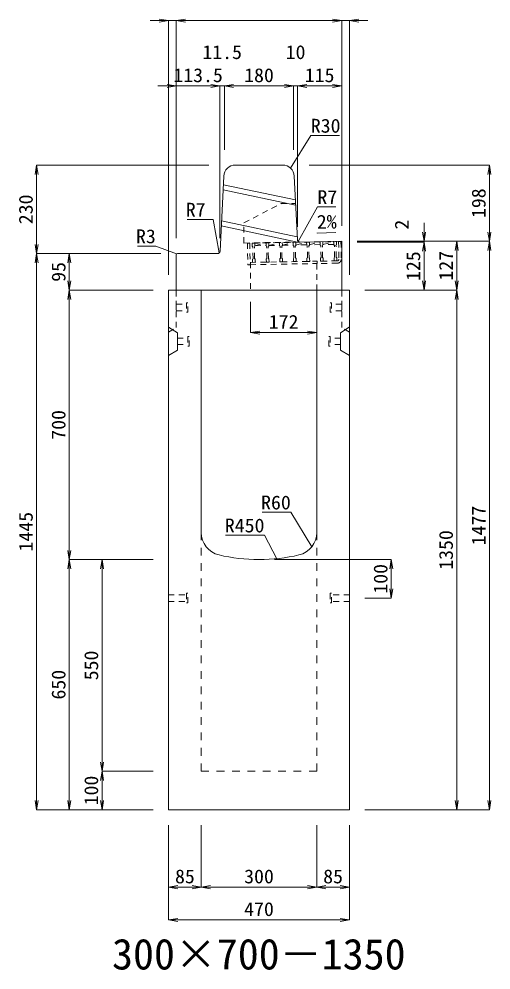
# Model space of a CAD drawing. Units: millimetres at full size. Extents: x -22536 to 51867, y -19720 to 38340.
# Drawn here: x 21276 to 22503, y 31154 to 33625 of the extents above; entities that cross this region are included whole.
import ezdxf
from ezdxf.enums import TextEntityAlignment as Align

# ---------------------------------------------------------------- set-up
doc = ezdxf.new("R2010")
doc.units = ezdxf.units.MM
doc.header["$LTSCALE"] = 20
for name, pattern in [('USER1', [2, 1, -1]), ('USER2', [1.35, 0.75, -0.6]), ('USER3', [1.35, 0.75, -0.6])]:
    doc.linetypes.add(name, pattern=pattern)
for name, color, linetype, lineweight in [('インサート', 3, 'USER2', 9), ('グレーチング', 7, 'USER2', 5), ('寸法線', 7, 'Continuous', 13), ('引出線', 4, 'Continuous', 13), ('本体', 2, 'Continuous', 13)]:
    doc.layers.add(name, color=color, linetype=linetype, lineweight=lineweight)
doc.layers.add('文字', color=7, linetype='Continuous')
doc.styles.add('ＭＳ 明朝', font='')
doc.styles.get('ＭＳ 明朝').set_extended_font_data('MS Mincho')

# ---------------------------------------------------------------- blocks, each defined once
blk = doc.blocks.new('open_arrow')
at = {"color": 0, "linetype": 'Continuous', "lineweight": -2}
blk.add_lwpolyline([(7.5, 1.25), (0, 0), (7.5, -1.25)], dxfattribs=at)

msp = doc.modelspace()

# ---------------------------------------------------------------- linework, layer by layer
at = {"layer": 'インサート'}
for p, q in [((21685, 32883.5), (21712, 32883.5)), ((21685, 32883.5), (21685, 32866.5)), ((21685, 32866.5), (21712, 32866.5)), ((21715, 32887.5), (21712, 32887.5)), ((21712, 32887.5), (21712, 32862.5)), ((21715, 32862.5), (21715, 32887.5)), ((22085, 32887.5), (22088, 32887.5)), ((22085, 32862.5), (22085, 32887.5)), ((22088, 32887.5), (22088, 32862.5)), ((22115, 32883.5), (22088, 32883.5)), ((22115, 32866.5), (22088, 32866.5)), ((22115, 32883.5), (22115, 32866.5)), ((21712, 32862.5), (21715, 32862.5)), ((22088, 32862.5), (22085, 32862.5)), ((21688.2, 32795.5), (21715.2, 32795.5)), ((21688.2, 32795.5), (21688.2, 32778.5)), ((21718.2, 32799.5), (21715.2, 32799.5)), ((21715.2, 32799.5), (21715.2, 32774.5)), ((21718.2, 32774.5), (21718.2, 32799.5)), ((22081.8, 32799.5), (22084.8, 32799.5)), ((22081.8, 32774.5), (22081.8, 32799.5)), ((22084.8, 32799.5), (22084.8, 32774.5)), ((22111.8, 32795.5), (22084.8, 32795.5)), ((22111.8, 32795.5), (22111.8, 32778.5)), ((21688.2, 32778.5), (21715.2, 32778.5)), ((21715.2, 32774.5), (21718.2, 32774.5)), ((22084.8, 32774.5), (22081.8, 32774.5)), ((22111.8, 32778.5), (22084.8, 32778.5)), ((21665, 32128.5), (21712, 32128.5)), ((21665, 32128.5), (21665, 32111.5)), ((21715, 32132.5), (21712, 32132.5)), ((21712, 32132.5), (21712, 32107.5)), ((21715, 32107.5), (21715, 32132.5)), ((22088, 32132.5), (22085, 32132.5)), ((22085, 32132.5), (22085, 32107.5)), ((22088, 32107.5), (22088, 32132.5)), ((22135, 32128.5), (22088, 32128.5)), ((22135, 32111.5), (22135, 32128.5)), ((21665, 32111.5), (21712, 32111.5)), ((21712, 32107.5), (21715, 32107.5)), ((22085, 32107.5), (22088, 32107.5)), ((22135, 32111.5), (22088, 32111.5))]:
    msp.add_line(p, q, dxfattribs=at)
at = {"layer": 'グレーチング'}
for p, q in [((21875.93, 33042.22), (21869.93, 33042.11)), ((21869.93, 33042.11), (21870.9, 32986.12)), ((21875.93, 33042.22), (21876.9, 32986.23)), ((21882.43, 33042.33), (22101.39, 33046.13)), ((21882.43, 33042.33), (21882.56, 33034.33)), ((21889.43, 33042.45), (21889.56, 33034.45)), ((21889.55, 33035.45), (21918.22, 33042.95)), ((21889.55, 33035.45), (21918.34, 33035.95)), ((21918.22, 33042.95), (21918.36, 33034.95)), ((21925.22, 33043.07), (21925.36, 33035.07)), ((21925.34, 33036.07), (21953.52, 33043.56)), ((21925.34, 33036.07), (21953.64, 33036.57)), ((21953.52, 33043.56), (21953.65, 33035.57)), ((21960.51, 33043.69), (21960.65, 33035.69)), ((21960.64, 33036.69), (21988.81, 33044.18)), ((21960.64, 33036.69), (21988.93, 33037.18)), ((21988.51, 33044.17), (21988.65, 33036.17)), ((21990.18, 33034.7), (21988.65, 33036.17)), ((21994.17, 33034.77), (21995.65, 33036.3)), ((21995.51, 33044.29), (21995.65, 33036.3)), ((21995.63, 33037.3), (22023.8, 33044.79)), ((22023.93, 33037.79), (21995.63, 33037.3)), ((22023.8, 33044.79), (22023.94, 33036.79)), ((22025.47, 33035.31), (22023.94, 33036.79)), ((22029.47, 33035.38), (22030.94, 33036.91)), ((22030.8, 33044.91), (22030.94, 33036.91)), ((22030.93, 33037.91), (22059.1, 33045.4)), ((22059.22, 33038.4), (22030.93, 33037.91)), ((22059.1, 33045.4), (22059.24, 33037.4)), ((22060.76, 33035.93), (22059.24, 33037.4)), ((22061.3, 33004.93), (22060.76, 33035.93)), ((22064.76, 33036), (22066.24, 33037.52)), ((22065.3, 33005), (22064.76, 33036)), ((22066.1, 33045.52), (22066.24, 33037.52)), ((22066.22, 33038.52), (22094.39, 33046.01)), ((22094.52, 33039.01), (22066.22, 33038.52)), ((22094.39, 33046.01), (22094.53, 33038.01)), ((22096.06, 33036.54), (22094.53, 33038.01)), ((22096.6, 33005.54), (22096.06, 33036.54)), ((22100.06, 33036.61), (22101.53, 33038.14)), ((22100.6, 33005.61), (22100.06, 33036.61)), ((22101.39, 33046.13), (22101.53, 33038.14)), ((22106.89, 33046.23), (22112.89, 33046.33)), ((22106.89, 33046.23), (22107.69, 33000.24)), ((22112.89, 33046.33), (22113.69, 33000.34)), ((22112.89, 33046.33), (22113.69, 33000.34)), ((21884.09, 33032.86), (21882.56, 33034.33)), ((21884.63, 33001.86), (21884.09, 33032.86)), ((21888.09, 33032.93), (21889.56, 33034.45)), ((21888.63, 33001.93), (21888.09, 33032.93)), ((21919.89, 33033.48), (21918.36, 33034.95)), ((21920.42, 33002.48), (21919.89, 33033.48)), ((21923.88, 33033.55), (21925.36, 33035.07)), ((21924.42, 33002.55), (21923.88, 33033.55)), ((21955.18, 33034.09), (21953.65, 33035.57)), ((21955.72, 33003.1), (21955.18, 33034.09)), ((21959.18, 33034.16), (21960.65, 33035.69)), ((21959.72, 33003.17), (21959.18, 33034.16)), ((21990.71, 33003.7), (21990.18, 33034.7)), ((21994.71, 33003.77), (21994.17, 33034.77)), ((22026.01, 33004.32), (22025.47, 33035.31)), ((22030.01, 33004.39), (22029.47, 33035.38)), ((21876.8, 32992.22), (22050.77, 32995.25)), ((21876.9, 32986.22), (22050.87, 32989.25)), ((21884.63, 33001.86), (21883.16, 33000.34)), ((21883.16, 33000.34), (21883.29, 32992.34)), ((21883.29, 32992.34), (21890.29, 32992.46)), ((21888.63, 33001.93), (21890.15, 33000.46)), ((21890.15, 33000.46), (21890.29, 32992.46)), ((21920.42, 33002.48), (21918.95, 33000.96)), ((21918.95, 33000.96), (21919.09, 32992.96)), ((21919.09, 32992.96), (21926.09, 32993.08)), ((21924.42, 33002.55), (21925.95, 33001.08)), ((21925.95, 33001.08), (21926.09, 32993.08)), ((21955.72, 33003.1), (21954.25, 33001.57)), ((21954.25, 33001.57), (21954.38, 32993.57)), ((21954.38, 32993.57), (21961.38, 32993.69)), ((21959.72, 33003.17), (21961.24, 33001.69)), ((21961.24, 33001.69), (21961.38, 32993.69)), ((21990.71, 33003.7), (21989.24, 33002.18)), ((21989.24, 33002.18), (21989.38, 32994.18)), ((21996.38, 32994.3), (21989.38, 32994.18)), ((21994.71, 33003.77), (21996.24, 33002.3)), ((21996.24, 33002.3), (21996.38, 32994.3)), ((22026.01, 33004.32), (22024.53, 33002.79)), ((22024.53, 33002.79), (22024.67, 32994.79)), ((22031.67, 32994.91), (22024.67, 32994.79)), ((22030.01, 33004.39), (22031.53, 33002.91)), ((22031.53, 33002.91), (22031.67, 32994.91)), ((22103.76, 32996.17), (22050.77, 32995.25)), ((22050.77, 32995.25), (22050.87, 32989.25)), ((22103.87, 32990.17), (22050.87, 32989.25)), ((22061.3, 33004.93), (22059.83, 33003.41)), ((22059.83, 33003.41), (22059.97, 32995.41)), ((22066.97, 32995.53), (22059.97, 32995.41)), ((22065.3, 33005), (22066.83, 33003.53)), ((22066.83, 33003.53), (22066.97, 32995.53)), ((22096.6, 33005.54), (22095.12, 33004.02)), ((22095.12, 33004.02), (22095.26, 32996.02)), ((22102.26, 32996.14), (22095.26, 32996.02)), ((22100.6, 33005.61), (22102.12, 33004.14)), ((22102.12, 33004.14), (22102.26, 32996.14)), ((21876.9, 32986.23), (21870.9, 32986.12))]:
    msp.add_line(p, q, dxfattribs=at)
for radius, start, end in [(4, 270.99562, 0.99536), (10, 270.99553, 0.99532)]:
    msp.add_arc((22103.69, 33000.17), radius, start, end, dxfattribs=at)
at = {"layer": '寸法線'}
for p, q in [((21733, 33620.58), (21617, 33620.58)), ((21665, 32960), (21665, 33620.58)), ((21685, 33620.58), (22115, 33620.58)), ((21685, 33137), (21685, 33620.58)), ((21685, 33055), (21685, 33620.58)), ((22067, 33620.58), (22183, 33620.58)), ((22115, 33087), (22115, 33620.58)), ((22115, 33087), (22115, 33620.58)), ((22135, 32960), (22135, 33620.58)), ((21637, 33450.58), (21798.5, 33450.58)), ((21685, 33055), (21685, 33450.58)), ((21750.5, 33450.58), (21858, 33450.58)), ((21798.5, 33055), (21798.5, 33450.58)), ((21798.5, 33055), (21798.5, 33450.58)), ((21810, 33285), (21810, 33450.58)), ((21810, 33450.58), (21990, 33450.58)), ((21810, 33285), (21810, 33450.58)), ((21942, 33450.58), (22048, 33450.58)), ((21990, 33285), (21990, 33450.58)), ((21990, 33285), (21990, 33450.58)), ((22000, 33085), (22000, 33450.58)), ((22000, 33450.58), (22115, 33450.58)), ((22000, 33085), (22000, 33450.58)), ((22115, 33087), (22115, 33450.58)), ((21322.06, 33245), (21322.06, 33015)), ((21770, 33245), (21322.06, 33245)), ((22030, 33245), (22498.78, 33245)), ((22498.78, 33245), (22498.78, 33047)), ((22328.78, 33095), (22328.78, 32997)), ((22155, 33047), (22328.78, 33047)), ((22155, 33047), (22413.78, 33047)), ((22155, 33047), (22498.78, 33047)), ((22155, 33047), (22498.78, 33047)), ((22155, 33045), (22328.78, 33045)), ((22155, 33045), (22328.78, 33045)), ((22328.78, 33045), (22328.78, 32920)), ((22413.78, 33047), (22413.78, 32920)), ((22498.78, 33047), (22498.78, 31570)), ((21322.06, 31570), (21322.06, 33015)), ((21645, 33015), (21322.06, 33015)), ((21645, 33015), (21322.06, 33015)), ((21407.06, 33015), (21407.06, 32920)), ((21645, 33015), (21407.06, 33015)), ((21625, 32920), (21407.06, 32920)), ((21407.06, 32920), (21407.06, 32220)), ((21625, 32920), (21407.06, 32920)), ((22175, 32920), (22328.78, 32920)), ((22175, 32920), (22413.78, 32920)), ((22175, 32920), (22413.78, 32920)), ((22413.78, 32920), (22413.78, 31570)), ((21878, 32890), (21878, 32809.77)), ((21878, 32809.77), (22050, 32809.77)), ((21625, 32220), (21407.06, 32220)), ((21407.06, 31570), (21407.06, 32220)), ((21625, 32220), (21407.06, 32220)), ((21492.06, 32220), (21492.06, 31670)), ((21625, 32220), (21492.06, 32220)), ((21940, 32220), (22243.78, 32220)), ((22243.78, 32220), (22243.78, 32120)), ((22175, 32120), (22243.78, 32120)), ((21625, 31670), (21492.06, 31670)), ((21492.06, 31670), (21492.06, 31570)), ((21625, 31670), (21492.06, 31670)), ((21625, 31570), (21322.06, 31570)), ((21625, 31570), (21407.06, 31570)), ((21625, 31570), (21492.06, 31570)), ((22175, 31570), (22413.78, 31570)), ((22175, 31570), (22498.78, 31570)), ((21665, 31530), (21665, 31368.84)), ((21665, 31530), (21665, 31283.84)), ((21750, 31530), (21750, 31368.84)), ((21750, 31530), (21750, 31368.84)), ((22050, 31530), (22050, 31368.84)), ((22050, 31530), (22050, 31368.84)), ((22135, 31530), (22135, 31368.84)), ((22135, 31530), (22135, 31283.84)), ((21665, 31368.84), (21750, 31368.84)), ((21750, 31368.84), (22050, 31368.84)), ((22050, 31368.84), (22135, 31368.84)), ((21665, 31283.84), (22135, 31283.84))]:
    msp.add_line(p, q, dxfattribs=at)
at = {"layer": '引出線'}
for points in [[(21982.14, 33236.74), (22034.6, 33322.07), (22109.27, 33322.07)], [(22001.83, 33046.93), (22051.86, 33136.53), (22099.79, 33136.53)], [(21796.67, 33016.93), (21781.31, 33103.9), (21713.38, 33103.9)], [(22050.86, 33068.59), (22099.57, 33069.56), (22050.83, 33068.59)], [(21685.88, 33014.12), (21631.81, 33034.81), (21584.09, 33034.81)], [(22037.07, 32253.32), (21982.66, 32343.21), (21907.98, 32343.21)], [(21946.44, 32222.4), (21914.22, 32283.55), (21813.21, 32283.55)]]:
    msp.add_lwpolyline(points, dxfattribs=at)
at = {"layer": '本体', "lineweight": 20}
for p, q in [((21838.54, 33245), (21961.46, 33245)), ((21798.83, 33021.65), (21808.57, 33216.5)), ((21999.66, 33051.77), (21991.42, 33216.5)), ((22006.77, 33045.12), (22115, 33046.99)), ((22115, 32920), (22115, 33046.99)), ((21685, 33012), (21685, 32920)), ((21791.84, 33015), (21688, 33015)), ((22115, 32920), (21685, 32920))]:
    msp.add_line(p, q, dxfattribs=at)
at = {"layer": '本体', "lineweight": 9}
for p, q in [((21994.52, 33154.65), (21807.45, 33194.05)), ((21995.19, 33141.22), (21806.8, 33180.9)), ((21999.99, 33045.17), (21802.09, 33086.85)), ((21999.32, 33058.59), (21802.75, 33100)), ((21665, 32824), (21688.2, 32809.5)), ((22134.58, 32823.74), (22111.8, 32809.5)), ((21688.2, 32809.5), (21688.2, 32764.5)), ((22111.8, 32809.5), (22111.8, 32764.5)), ((21688.2, 32764.5), (21665, 32750)), ((22111.8, 32764.5), (22135, 32750))]:
    msp.add_line(p, q, dxfattribs=at)
at = {"layer": '本体', "linetype": 'USER3', "lineweight": 9}
for p, q in [((21860.81, 33095), (21957.7, 33145)), ((21957.7, 33145), (21995, 33145)), ((21860.81, 33042.58), (21860.81, 33095)), ((21860.81, 33042.58), (22006.77, 33045.11)), ((21878, 32992.24), (21878, 32920)), ((22050, 32920), (22050, 32995.23))]:
    msp.add_line(p, q, dxfattribs=at)
at = {"layer": '本体'}
for p, q in [((21665, 32920), (21665, 31570)), ((21665, 32920), (21750, 32920)), ((21750, 32920), (21750, 32290.53)), ((22050, 32920), (22135, 32920)), ((22050, 32920), (22050, 32290.53)), ((22135, 32920), (22135, 31570)), ((21665, 31570), (22135, 31570))]:
    msp.add_line(p, q, dxfattribs=at)
at = {"layer": '本体', "linetype": 'USER2', "lineweight": 9}
for p, q in [((21685, 32823), (21685, 32920)), ((22115, 32823), (22115, 32920)), ((21665, 32810.5), (21685, 32823)), ((22135, 32810.5), (22115, 32823))]:
    msp.add_line(p, q, dxfattribs=at)
at = {"layer": '本体', "linetype": 'USER1', "lineweight": 15}
for p, q in [((21750, 32290.53), (21750, 31670)), ((22050, 32290.53), (22050, 31670)), ((21750, 31670), (22050, 31670))]:
    msp.add_line(p, q, dxfattribs=at)
at = {"layer": '本体', "lineweight": 20}
for centre, radius, start, end in [((21838.54, 33215), 30, 90, 177.13784), ((21961.46, 33215), 30, 2.86268, 90), ((22006.65, 33052.12), 7, 182.86268, 270.99344), ((21688, 33012), 3, 90, 180), ((21791.84, 33022), 7, 270, 357.13784)]:
    msp.add_arc(centre, radius, start, end, dxfattribs=at)
at = {"layer": '本体'}
for centre, radius, start, end in [((21810, 32290.53), 60, 180, 256.65764), ((21990, 32290.53), 60, 283.34236, 0), ((21900, 32670), 450, 256.65764, 283.34236)]:
    msp.add_arc(centre, radius, start, end, dxfattribs=at)

# ---------------------------------------------------------------- block references
at = {"layer": '寸法線', "xscale": 3.2, "yscale": 3.2}
for p, rotation in [((21665, 33620.58), 180), ((22115, 33620.58), 180), ((22115, 33620.58), 180), ((21685, 33450.58), 180), ((21798.5, 33450.58), 180), ((21798.5, 33450.58), 180), ((21990, 33450.58), 180), ((21990, 33450.58), 180), ((22115, 33450.58), 180), ((21322.06, 33245), 270), ((22498.78, 33245), 270), ((22328.78, 33047), 90), ((22498.78, 33047), 90), ((21322.06, 33015), 90), ((22328.78, 33045), 270), ((22328.78, 33045), 270), ((22413.78, 33047), 270), ((22498.78, 33047), 270), ((21322.06, 33015), 270), ((21407.06, 33015), 270), ((21407.06, 32920), 90), ((22328.78, 32920), 90), ((22413.78, 32920), 90), ((21407.06, 32920), 270), ((22413.78, 32920), 270), ((22050, 32809.77), 180), ((21407.06, 32220), 90), ((21407.06, 32220), 270), ((21492.06, 32220), 270), ((22243.78, 32220), 270), ((22243.78, 32120), 90), ((21492.06, 31670), 90), ((21492.06, 31670), 270), ((21322.06, 31570), 90), ((21407.06, 31570), 90), ((21492.06, 31570), 90), ((22413.78, 31570), 90), ((22498.78, 31570), 90), ((21750, 31368.84), 180), ((22050, 31368.84), 180), ((22135, 31368.84), 180), ((22135, 31283.84), 180)]:
    msp.add_blockref('open_arrow', p, dxfattribs=dict(at, rotation=rotation))
for p in [(21685, 33620.58), (21685, 33620.58), (22135, 33620.58), (21810, 33450.58), (21810, 33450.58), (22000, 33450.58), (22000, 33450.58), (21878, 32809.77), (21665, 31368.84), (21750, 31368.84), (22050, 31368.84), (21665, 31283.84)]:
    msp.add_blockref('open_arrow', p, dxfattribs=at)
at = {"layer": '引出線', "xscale": 0.0533, "yscale": 0.0533}
for p, rotation in [((21982.14, 33236.74), 58.4), ((22050.86, 33068.59), 1.1), ((22001.83, 33046.93), 60.8), ((21685.88, 33014.12), 159.1), ((21796.67, 33016.93), 100), ((22037.07, 32253.32), 121.2), ((21946.44, 32222.4), 117.8)]:
    msp.add_blockref('open_arrow', p, dxfattribs=dict(at, rotation=rotation))

# ---------------------------------------------------------------- texts
at = {"layer": '寸法線', "style": 'ＭＳ 明朝', "width": 1.05}
for s, p in [('11.5', (21804.25, 33538.58)), ('10', (21995, 33538.58)), ('113.5', (21741.75, 33478.58)), ('180', (21900, 33478.58)), ('115', (22057.5, 33478.58)), ('172', (21964, 32837.77)), ('85', (21707.5, 31396.84)), ('300', (21900, 31396.84)), ('85', (22092.5, 31396.84)), ('470', (21900, 31311.84))]:
    msp.add_text(s, height=36.03, dxfattribs=at).set_placement(p, align=Align.MIDDLE_CENTER)
for s, p in [('230', (21294.06, 33130)), ('198', (22470.78, 33146)), ('2', (22270.78, 33090.34)), ('125', (22300.78, 32982.5)), ('127', (22385.78, 32983.5)), ('95', (21379.06, 32967.5)), ('700', (21379.06, 32570)), ('1477', (22470.78, 32308.5)), ('1445', (21294.06, 32292.5)), ('1350', (22385.78, 32245)), ('100', (22215.78, 32170)), ('550', (21464.06, 31945)), ('650', (21379.06, 31895)), ('100', (21464.06, 31620))]:
    msp.add_text(s, height=36.03, rotation=90, dxfattribs=at).set_placement(p, align=Align.MIDDLE_CENTER)
at = {"layer": '引出線', "style": 'ＭＳ 明朝', "width": 1.05}
for s, p in [('R30', (22034.6, 33365.27)), ('R7', (22051.86, 33179.73))]:
    msp.add_text(s, height=36.03, dxfattribs=at).set_placement(p, align=Align.TOP_LEFT)
for s, p in [('R7', (21761.31, 33147.1)), ('R3', (21631.81, 33078.01)), ('R60', (21982.66, 32386.41)), ('R450', (21914.22, 32326.75))]:
    msp.add_text(s, height=36.03, dxfattribs=at).set_placement(p, align=Align.TOP_RIGHT)
msp.add_text('2%', height=36.03, rotation=1.146, dxfattribs=at).set_placement((22049.89, 33115.48), align=Align.TOP_LEFT)
at = {"layer": '文字', "style": 'ＭＳ 明朝'}
msp.add_text('300×700－1350', height=80.06, dxfattribs=at).set_placement((21899.52, 31195.03), align=Align.MIDDLE_CENTER)

doc.saveas('drawing.dxf')
